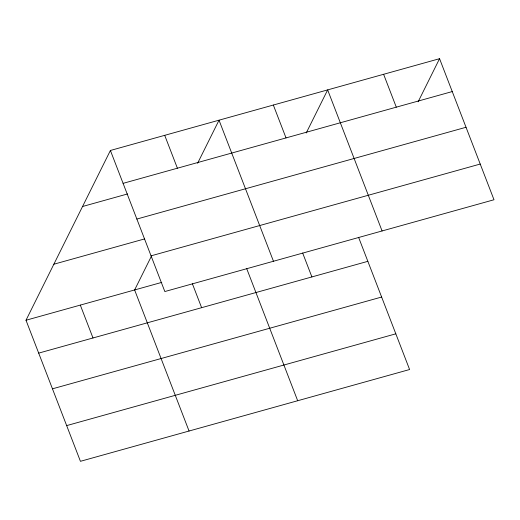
<?xml version="1.0" encoding="UTF-8"?>
<svg xmlns="http://www.w3.org/2000/svg" width="520" height="520" viewBox="0 0 520 520"><rect width="100%" height="100%" fill="white"/><g stroke="black" fill="none" stroke-linecap="round" stroke-linejoin="round"><path stroke-width="0.78" d="M358.625 237.419L409.598 369.525L80.438 461.312L26 320.242L110.403 150.475L439.562 58.689L494 199.758L164.834 291.544L110.403 150.475M151.405 256.197L134.622 289.952L189.059 431.022M197.6 163.28L219.024 120.185L273.462 261.255M306.221 132.99L327.652 89.895L382.083 230.964M418.138 101.784L439.562 58.689M123.091 183.352L452.25 91.566M82.55 206.499L127.549 193.947M136.864 219.056L466.031 127.27M53.852 264.219L144.631 238.908M151.06 255.84L480.22 164.053M26 320.242L161.779 282.38M38.688 353.119L367.848 261.333M52.462 388.824L381.628 297.037M66.657 425.607L395.824 333.821M383.611 74.289L396.292 107.166M273.338 105.04L286.026 137.917M302.666 253.025L311.896 276.939M246.708 268.632L297.681 400.731M164.71 135.33L177.398 168.207M192.394 283.777L201.624 307.684M80.314 305.097L92.995 337.974"/></g></svg>
